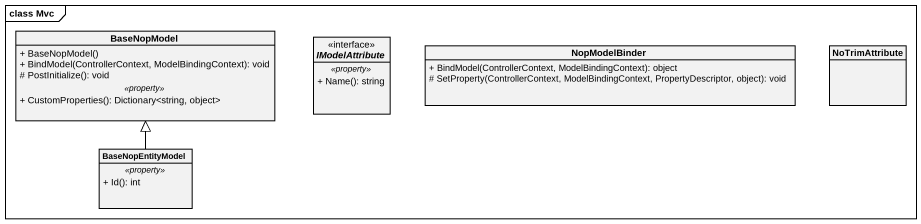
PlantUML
@startuml
mainframe class Mvc
hide circle
hide empty members
skinparam classAttributeIconSize 0
class BaseNopModel {
  + BaseNopModel()
  + BindModel(ControllerContext, ModelBindingContext): void
  # PostInitialize(): void
  .. <<property>> ..
  + CustomProperties(): Dictionary<string, object>
}
interface IModelAttribute {
  .. <<property>> ..
  + Name(): string
}
class NopModelBinder {
  + BindModel(ControllerContext, ModelBindingContext): object
  # SetProperty(ControllerContext, ModelBindingContext, PropertyDescriptor, object): void
}
class NoTrimAttribute
class BaseNopEntityModel {
  .. <<property>> ..
  + Id(): int
}
BaseNopEntityModel -up-|> BaseNopModel
@enduml
